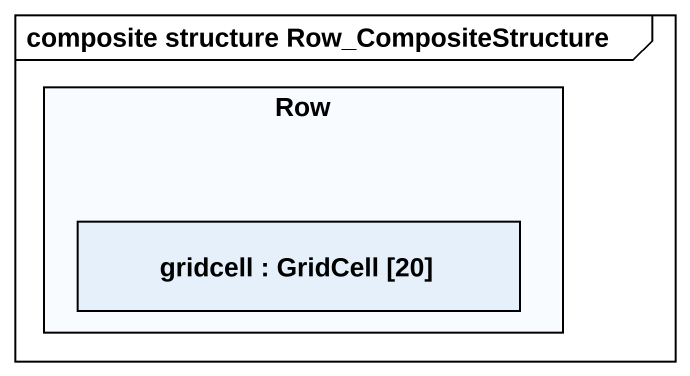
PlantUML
@startuml
mainframe composite structure Row_CompositeStructure
rectangle Row {
  rectangle "gridcell : GridCell [20]" as gridcell
}
@enduml
